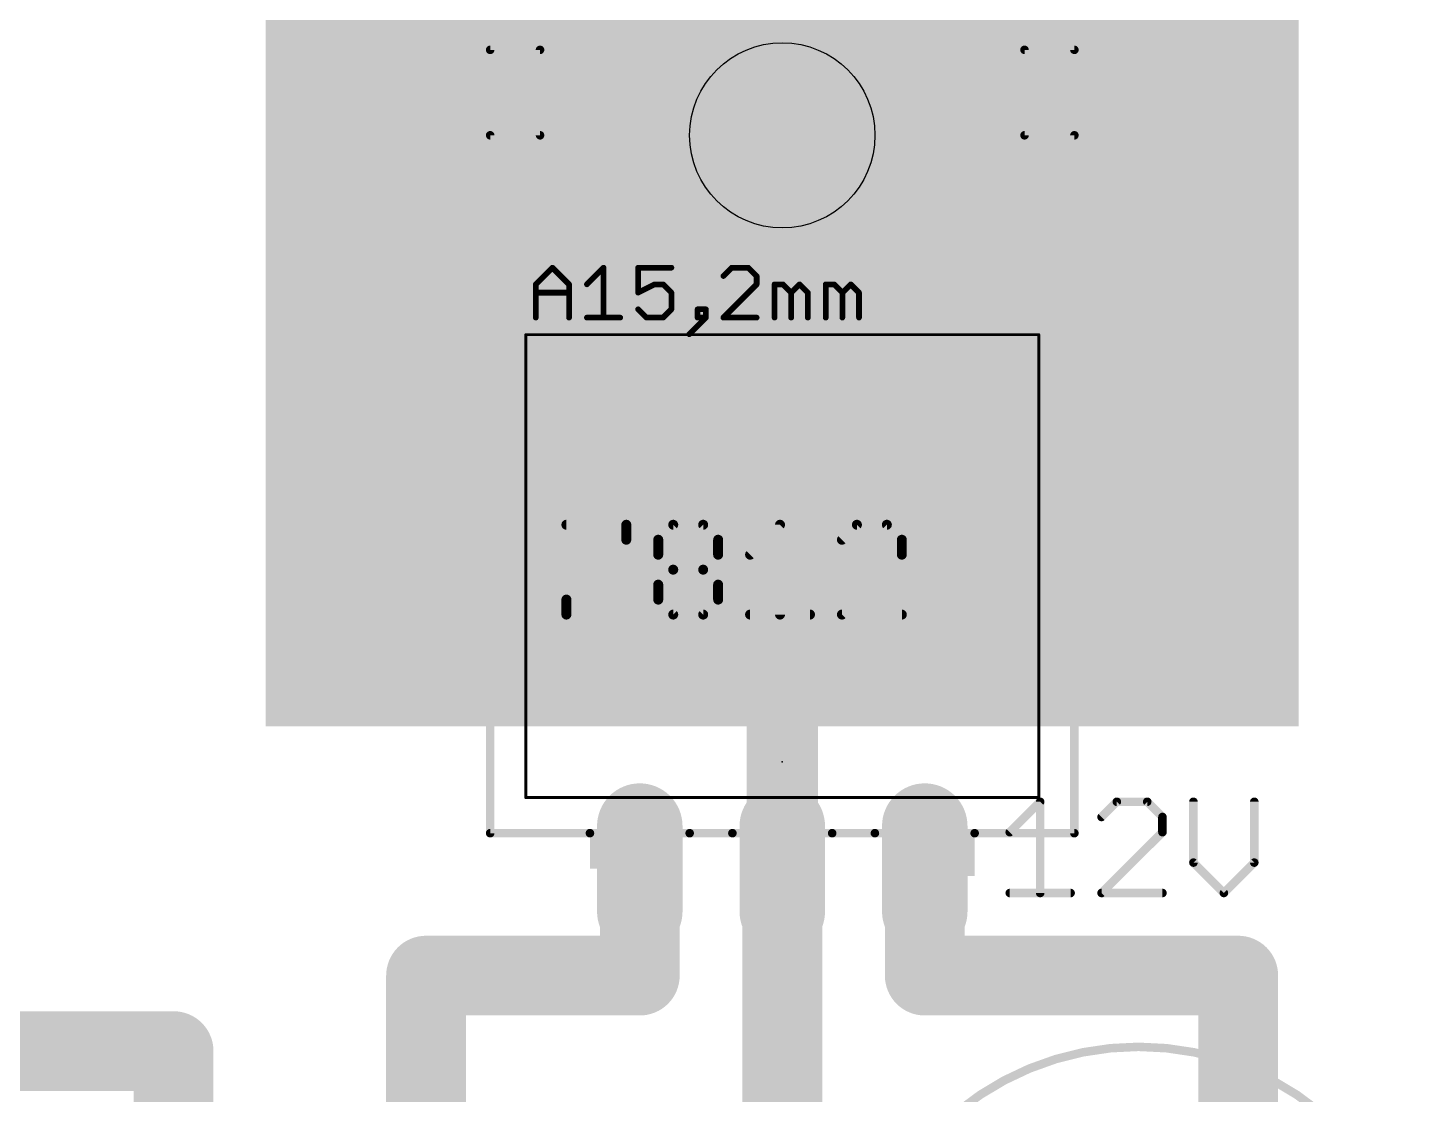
# Model space of a CAD drawing. Extents: x 0 to 165, y -10 to 137.
# Drawn here: x 39.89 to 64.66, y 76.62 to 95.64 of the extents above; entities that cross this region are included whole.
import ezdxf

# ---------------------------------------------------------------- set-up
doc = ezdxf.new("R2010")
doc.units = 0
for name, color, linetype in [('1', 14, 'CONTINUOUS'), ('16', 174, 'CONTINUOUS'), ('17', 94, 'CONTINUOUS'), ('20', 178, 'CONTINUOUS'), ('21', 251, 'CONTINUOUS'), ('23', 178, 'CONTINUOUS'), ('27', 251, 'CONTINUOUS'), ('51', 251, 'CONTINUOUS')]:
    doc.layers.add(name, color=color, linetype=linetype)

# ---------------------------------------------------------------- blocks, each defined once
blk = doc.blocks.new('RECT')
blk.add_solid([(-0.5, -0.5), (0.5, -0.5), (-0.5, 0.5), (0.5, 0.5)])
blk = doc.blocks.new('LONGP100')
at = {"const_width": 1}
blk.add_lwpolyline([(-0.5, 0), (0.5, 0)], dxfattribs=at)
at = {"const_width": 0.5}
for points in [[(-0.5, 0.25, 1), (-0.5, -0.25)], [(0.5, -0.25, 1), (0.5, 0.25)]]:
    blk.add_lwpolyline(points, format="xyb", dxfattribs=at)

msp = doc.modelspace()

# ---------------------------------------------------------------- linework, layer by layer
at = {"layer": '1'}
for points, const_width in [([(57.3947, 81.2979), (57.9371, 81.8402)], 0.1524), ([(57.9371, 81.8402), (57.9371, 80.2132)], 0.1524), ([(59.303, 81.8402), (59.0319, 81.569)], 0.1524), ([(59.8454, 81.8402), (59.303, 81.8402)], 0.1524), ([(60.1165, 81.569), (59.8454, 81.8402)], 0.1524), ([(60.669, 81.8402), (60.669, 80.7555)], 0.1524), ([(61.7537, 80.7555), (61.7537, 81.8402)], 0.1524), ([(60.1165, 81.2979), (60.1165, 81.569)], 0.1524), ([(50.8, 78.74), (50.8, 80.645)], 1.4224), ([(53.34, 74.94), (53.34, 80.645)], 1.4224), ([(55.88, 78.74), (55.88, 80.645)], 1.4224), ([(59.0319, 80.2132), (60.1165, 81.2979)], 0.1524), ([(60.669, 80.7555), (61.2114, 80.2132)], 0.1524), ([(61.2114, 80.2132), (61.7537, 80.7555)], 0.1524), ([(57.3947, 80.2132), (58.4794, 80.2132)], 0.1524), ([(60.1165, 80.2132), (59.0319, 80.2132)], 0.1524), ([(46.99, 69.85), (46.99, 78.74)], 1.4224), ([(46.99, 78.74), (50.8, 78.74)], 1.4224), ([(61.468, 78.74), (55.88, 78.74)], 1.4224), ([(61.468, 72.39), (61.468, 78.74)], 1.4224), ([(34.0868, 77.3938), (42.49, 77.3938)], 1.4224), ([(42.49, 77.3938), (42.49, 74.94)], 1.4224)]:
    msp.add_lwpolyline(points, dxfattribs=dict(at, const_width=const_width))
for points, const_width in [([(57.9752, 81.8402, 1), (57.899, 81.8402)], 0.0762), ([(57.964, 81.8132, 1), (57.9101, 81.8671)], 0.0762), ([(59.303, 81.8783, 1), (59.303, 81.8021)], 0.0762), ([(59.33, 81.8132, 1), (59.2761, 81.8671)], 0.0762), ([(59.8723, 81.8671, 1), (59.8184, 81.8132)], 0.0762), ([(59.8454, 81.8021, 1), (59.8454, 81.8783)], 0.0762), ([(60.7071, 81.8402, 1), (60.6309, 81.8402)], 0.0762), ([(61.7918, 81.8402, 1), (61.7156, 81.8402)], 0.0762), ([(59.0049, 81.596, 1), (59.0588, 81.5421)], 0.0762), ([(60.1546, 81.569, 1), (60.0784, 81.569)], 0.0762), ([(60.0896, 81.5421, 1), (60.1435, 81.596)], 0.0762), ([(51.1556, 80.645, 1), (50.4444, 80.645)], 0.7112), ([(53.6956, 80.645, 1), (52.9844, 80.645)], 0.7112), ([(56.2356, 80.645, 1), (55.5244, 80.645)], 0.7112), ([(57.3678, 81.3248, 1), (57.4217, 81.2709)], 0.0762), ([(60.0784, 81.2979, 1), (60.1546, 81.2979)], 0.0762), ([(60.1435, 81.2709, 1), (60.0896, 81.3248)], 0.0762), ([(60.696, 80.7825, 1), (60.6421, 80.7286)], 0.0762), ([(60.6309, 80.7555, 1), (60.7071, 80.7555)], 0.0762), ([(61.7156, 80.7555, 1), (61.7918, 80.7555)], 0.0762), ([(61.7806, 80.7286, 1), (61.7268, 80.7825)], 0.0762), ([(57.3947, 80.2513, 1), (57.3947, 80.1751)], 0.0762), ([(57.899, 80.2132, 1), (57.9752, 80.2132)], 0.0762), ([(58.4794, 80.1751, 1), (58.4794, 80.2513)], 0.0762), ([(59.0319, 80.2513, 1), (59.0319, 80.1751)], 0.0762), ([(59.0049, 80.2401, 1), (59.0588, 80.1863)], 0.0762), ([(60.1165, 80.1751, 1), (60.1165, 80.2513)], 0.0762), ([(61.1844, 80.2401, 1), (61.2383, 80.1863)], 0.0762), ([(61.1844, 80.1863, 1), (61.2383, 80.2401)], 0.0762), ([(47.3456, 78.74, 1), (46.6344, 78.74)], 0.7112), ([(46.99, 79.0956, 1), (46.99, 78.3844)], 0.7112), ([(50.8, 78.3844, 1), (50.8, 79.0956)], 0.7112), ([(55.88, 79.0956, 1), (55.88, 78.3844)], 0.7112), ([(61.8236, 78.74, 1), (61.1124, 78.74)], 0.7112), ([(61.468, 78.3844, 1), (61.468, 79.0956)], 0.7112), ([(50.4444, 78.74, 1), (51.1556, 78.74)], 0.7112), ([(55.5244, 78.74, 1), (56.2356, 78.74)], 0.7112), ([(42.8456, 77.3938, 1), (42.1344, 77.3938)], 0.7112), ([(42.49, 77.0382, 1), (42.49, 77.7494)], 0.7112)]:
    msp.add_lwpolyline(points, format="xyb", dxfattribs=dict(at, const_width=const_width))
at = {"layer": '16', "const_width": 1.27}
msp.add_lwpolyline([(53.34, 80.645), (53.34, 106.807)], dxfattribs=at)
at = {"layer": '16', "const_width": 0.635}
msp.add_lwpolyline([(53.0225, 80.645, 1), (53.6575, 80.645)], format="xyb", dxfattribs=at)
at = {"layer": '20'}
msp.add_circle((53.34, 93.726), 1.651, dxfattribs=at)
at = {"layer": '21'}
for points, const_width in [([(48.133, 95.25), (48.133, 97.155)], 0.1524), ([(58.547, 95.25), (58.547, 97.155)], 0.1524), ([(49.022, 95.25), (48.133, 95.25)], 0.1524), ([(49.022, 93.726), (49.022, 95.25)], 0.1524), ([(57.658, 93.726), (57.658, 95.25)], 0.1524), ([(57.658, 95.25), (58.547, 95.25)], 0.1524), ([(48.133, 81.28), (48.133, 93.726)], 0.1524), ([(48.133, 93.726), (49.022, 93.726)], 0.1524), ([(58.547, 93.726), (57.658, 93.726)], 0.1524), ([(58.547, 81.28), (58.547, 93.726)], 0.1524), ([(48.9458, 91.068), (49.2424, 91.3646)], 0.1016), ([(49.2424, 91.3646), (49.539, 91.068)], 0.1016), ([(49.8579, 91.068), (50.1545, 91.3646)], 0.1016), ([(50.1545, 91.3646), (50.1545, 90.4748)], 0.1016), ([(51.3632, 91.3646), (50.7701, 91.3646)], 0.1016), ([(50.7701, 91.3646), (50.7701, 90.9197)], 0.1016), ([(52.4386, 91.3646), (52.2903, 91.2163)], 0.1016), ([(52.7352, 91.3646), (52.4386, 91.3646)], 0.1016), ([(52.8835, 91.2163), (52.7352, 91.3646)], 0.1016), ([(52.8835, 91.068), (52.8835, 91.2163)], 0.1016), ([(48.9458, 90.4748), (48.9458, 91.068)], 0.1016), ([(48.9458, 90.9197), (49.539, 90.9197)], 0.1016), ([(49.539, 91.068), (49.539, 90.4748)], 0.1016), ([(50.7701, 90.9197), (51.0666, 91.068)], 0.1016), ([(51.0666, 91.068), (51.2149, 91.068)], 0.1016), ([(51.2149, 91.068), (51.3632, 90.9197)], 0.1016), ([(51.3632, 90.9197), (51.3632, 90.6231)], 0.1016), ([(52.2903, 90.4748), (52.8835, 91.068)], 0.1016), ([(53.2024, 90.4748), (53.2024, 91.068)], 0.1016), ([(53.2024, 91.068), (53.3507, 91.068)], 0.1016), ([(53.3507, 91.068), (53.499, 90.9197)], 0.1016), ([(53.499, 90.9197), (53.6473, 91.068)], 0.1016), ([(53.499, 90.9197), (53.499, 90.4748)], 0.1016), ([(53.6473, 91.068), (53.7956, 90.9197)], 0.1016), ([(53.7956, 90.9197), (53.7956, 90.4748)], 0.1016), ([(54.1145, 90.4748), (54.1145, 91.068)], 0.1016), ([(54.1145, 91.068), (54.2628, 91.068)], 0.1016), ([(54.2628, 91.068), (54.4111, 90.9197)], 0.1016), ([(54.4111, 90.9197), (54.5594, 91.068)], 0.1016), ([(54.4111, 90.9197), (54.4111, 90.4748)], 0.1016), ([(54.5594, 91.068), (54.7077, 90.9197)], 0.1016), ([(54.7077, 90.9197), (54.7077, 90.4748)], 0.1016), ([(50.9184, 90.4748), (50.7701, 90.6231)], 0.1016), ([(51.3632, 90.6231), (51.2149, 90.4748)], 0.1016), ([(51.9788, 90.6231), (51.8305, 90.6231)], 0.1016), ([(51.8305, 90.6231), (51.8305, 90.4748)], 0.1016), ([(51.9788, 90.4748), (51.9788, 90.6231)], 0.1016), ([(49.8579, 90.4748), (50.4511, 90.4748)], 0.1016), ([(51.2149, 90.4748), (50.9184, 90.4748)], 0.1016), ([(51.6822, 90.1782), (51.9788, 90.4748)], 0.1016), ([(51.8305, 90.4748), (51.9788, 90.4748)], 0.1016), ([(52.8835, 90.4748), (52.2903, 90.4748)], 0.1016), ([(57.912, 90.17), (48.768, 90.17)], 0.0508), ([(48.768, 81.915), (48.768, 90.17)], 0.0508), ([(57.912, 90.17), (57.912, 81.915)], 0.0508), ([(48.768, 81.915), (50.038, 81.915)], 0.0508), ([(52.578, 81.915), (51.562, 81.915)], 0.0508), ([(55.118, 81.915), (54.102, 81.915)], 0.0508), ([(57.912, 81.915), (56.642, 81.915)], 0.0508), ([(48.133, 81.28), (49.911, 81.28)], 0.1524), ([(51.689, 81.28), (52.451, 81.28)], 0.1524), ([(54.229, 81.28), (54.991, 81.28)], 0.1524), ([(56.769, 81.28), (58.547, 81.28)], 0.1524)]:
    msp.add_lwpolyline(points, dxfattribs=dict(at, const_width=const_width))
for points, const_width in [([(53.34, 91.9226, 1), (53.34, 95.5294, 1), (53.34, 91.9226)], 0.1524), ([(48.133, 95.2881, 1), (48.133, 95.2119)], 0.0762), ([(48.0949, 95.25, 1), (48.1711, 95.25)], 0.0762), ([(49.0601, 95.25, 1), (48.9839, 95.25)], 0.0762), ([(49.022, 95.2119, 1), (49.022, 95.2881)], 0.0762), ([(57.6961, 95.25, 1), (57.6199, 95.25)], 0.0762), ([(57.658, 95.2881, 1), (57.658, 95.2119)], 0.0762), ([(58.5089, 95.25, 1), (58.5851, 95.25)], 0.0762), ([(58.547, 95.2119, 1), (58.547, 95.2881)], 0.0762), ([(48.1711, 93.726, 1), (48.0949, 93.726)], 0.0762), ([(48.133, 93.7641, 1), (48.133, 93.6879)], 0.0762), ([(48.9839, 93.726, 1), (49.0601, 93.726)], 0.0762), ([(49.022, 93.6879, 1), (49.022, 93.7641)], 0.0762), ([(57.658, 93.7641, 1), (57.658, 93.6879)], 0.0762), ([(57.6199, 93.726, 1), (57.6961, 93.726)], 0.0762), ([(58.5851, 93.726, 1), (58.5089, 93.726)], 0.0762), ([(58.547, 93.6879, 1), (58.547, 93.7641)], 0.0762), ([(49.2603, 91.3825, 1), (49.2244, 91.3466)], 0.0508), ([(49.2603, 91.3466, 1), (49.2244, 91.3825)], 0.0508), ([(50.1799, 91.3646, 1), (50.1291, 91.3646)], 0.0508), ([(50.1725, 91.3466, 1), (50.1366, 91.3825)], 0.0508), ([(50.7701, 91.39, 1), (50.7701, 91.3392)], 0.0508), ([(50.7955, 91.3646, 1), (50.7447, 91.3646)], 0.0508), ([(51.3632, 91.3392, 1), (51.3632, 91.39)], 0.0508), ([(52.4386, 91.39, 1), (52.4386, 91.3392)], 0.0508), ([(52.4565, 91.3466, 1), (52.4206, 91.3825)], 0.0508), ([(52.7531, 91.3825, 1), (52.7172, 91.3466)], 0.0508), ([(52.7352, 91.3392, 1), (52.7352, 91.39)], 0.0508), ([(52.2723, 91.2342, 1), (52.3082, 91.1983)], 0.0508), ([(52.9089, 91.2163, 1), (52.8581, 91.2163)], 0.0508), ([(52.8655, 91.1983, 1), (52.9014, 91.2342)], 0.0508), ([(48.9712, 91.068, 1), (48.9204, 91.068)], 0.0508), ([(48.9278, 91.0859, 1), (48.9638, 91.05)], 0.0508), ([(48.9458, 90.9451, 1), (48.9458, 90.8943)], 0.0508), ([(49.5644, 91.068, 1), (49.5136, 91.068)], 0.0508), ([(49.521, 91.05, 1), (49.5569, 91.0859)], 0.0508), ([(49.539, 90.8943, 1), (49.539, 90.9451)], 0.0508), ([(49.84, 91.0859, 1), (49.8759, 91.05)], 0.0508), ([(50.7587, 90.9424, 1), (50.7814, 90.897)], 0.0508), ([(50.7447, 90.9197, 1), (50.7955, 90.9197)], 0.0508), ([(51.0666, 91.0934, 1), (51.0666, 91.0426)], 0.0508), ([(51.078, 91.0453, 1), (51.0553, 91.0907)], 0.0508), ([(51.2329, 91.0859, 1), (51.197, 91.05)], 0.0508), ([(51.2149, 91.0426, 1), (51.2149, 91.0934)], 0.0508), ([(51.3886, 90.9197, 1), (51.3378, 90.9197)], 0.0508), ([(51.3453, 90.9017, 1), (51.3812, 90.9376)], 0.0508), ([(52.8581, 91.068, 1), (52.9089, 91.068)], 0.0508), ([(52.9014, 91.05, 1), (52.8655, 91.0859)], 0.0508), ([(53.2278, 91.068, 1), (53.177, 91.068)], 0.0508), ([(53.2024, 91.0934, 1), (53.2024, 91.0426)], 0.0508), ([(53.3687, 91.0859, 1), (53.3327, 91.05)], 0.0508), ([(53.3507, 91.0426, 1), (53.3507, 91.0934)], 0.0508), ([(53.5244, 90.9197, 1), (53.4736, 90.9197)], 0.0508), ([(53.481, 90.9376, 1), (53.517, 90.9017)], 0.0508), ([(53.481, 90.9017, 1), (53.517, 90.9376)], 0.0508), ([(53.6653, 91.0859, 1), (53.6293, 91.05)], 0.0508), ([(53.6653, 91.05, 1), (53.6293, 91.0859)], 0.0508), ([(53.821, 90.9197, 1), (53.7702, 90.9197)], 0.0508), ([(53.7776, 90.9017, 1), (53.8135, 90.9376)], 0.0508), ([(54.1399, 91.068, 1), (54.0891, 91.068)], 0.0508), ([(54.1145, 91.0934, 1), (54.1145, 91.0426)], 0.0508), ([(54.2808, 91.0859, 1), (54.2449, 91.05)], 0.0508), ([(54.2628, 91.0426, 1), (54.2628, 91.0934)], 0.0508), ([(54.4365, 90.9197, 1), (54.3857, 90.9197)], 0.0508), ([(54.3932, 90.9376, 1), (54.4291, 90.9017)], 0.0508), ([(54.3932, 90.9017, 1), (54.4291, 90.9376)], 0.0508), ([(54.5774, 91.0859, 1), (54.5415, 91.05)], 0.0508), ([(54.5774, 91.05, 1), (54.5415, 91.0859)], 0.0508), ([(54.7331, 90.9197, 1), (54.6823, 90.9197)], 0.0508), ([(54.6898, 90.9017, 1), (54.7257, 90.9376)], 0.0508), ([(50.788, 90.6411, 1), (50.7521, 90.6051)], 0.0508), ([(51.3378, 90.6231, 1), (51.3886, 90.6231)], 0.0508), ([(51.3812, 90.6051, 1), (51.3453, 90.6411)], 0.0508), ([(51.8305, 90.6485, 1), (51.8305, 90.5977)], 0.0508), ([(51.8559, 90.6231, 1), (51.8051, 90.6231)], 0.0508), ([(52.0042, 90.6231, 1), (51.9534, 90.6231)], 0.0508), ([(51.9788, 90.5977, 1), (51.9788, 90.6485)], 0.0508), ([(48.9204, 90.4748, 1), (48.9712, 90.4748)], 0.0508), ([(49.5136, 90.4748, 1), (49.5644, 90.4748)], 0.0508), ([(49.8579, 90.5002, 1), (49.8579, 90.4494)], 0.0508), ([(50.1291, 90.4748, 1), (50.1799, 90.4748)], 0.0508), ([(50.4511, 90.4494, 1), (50.4511, 90.5002)], 0.0508), ([(50.9184, 90.5002, 1), (50.9184, 90.4494)], 0.0508), ([(50.9004, 90.4568, 1), (50.9363, 90.4928)], 0.0508), ([(51.197, 90.4928, 1), (51.2329, 90.4568)], 0.0508), ([(51.2149, 90.4494, 1), (51.2149, 90.5002)], 0.0508), ([(51.8305, 90.5002, 1), (51.8305, 90.4494)], 0.0508), ([(51.8051, 90.4748, 1), (51.8559, 90.4748)], 0.0508), ([(51.9534, 90.4748, 1), (52.0042, 90.4748)], 0.0508), ([(51.9967, 90.4568, 1), (51.9608, 90.4928)], 0.0508), ([(51.9788, 90.4494, 1), (51.9788, 90.5002)], 0.0508), ([(52.2723, 90.4928, 1), (52.3082, 90.4568)], 0.0508), ([(52.2903, 90.5002, 1), (52.2903, 90.4494)], 0.0508), ([(52.8835, 90.4494, 1), (52.8835, 90.5002)], 0.0508), ([(53.177, 90.4748, 1), (53.2278, 90.4748)], 0.0508), ([(53.4736, 90.4748, 1), (53.5244, 90.4748)], 0.0508), ([(53.7702, 90.4748, 1), (53.821, 90.4748)], 0.0508), ([(54.0891, 90.4748, 1), (54.1399, 90.4748)], 0.0508), ([(54.3857, 90.4748, 1), (54.4365, 90.4748)], 0.0508), ([(54.6823, 90.4748, 1), (54.7331, 90.4748)], 0.0508), ([(48.768, 90.1827, 1), (48.768, 90.1573)], 0.0254), ([(48.7807, 90.17, 1), (48.7553, 90.17)], 0.0254), ([(51.6642, 90.1962, 1), (51.7002, 90.1603)], 0.0508), ([(57.9247, 90.17, 1), (57.8993, 90.17)], 0.0254), ([(57.912, 90.1573, 1), (57.912, 90.1827)], 0.0254), ([(48.768, 81.9277, 1), (48.768, 81.9023)], 0.0254), ([(48.7553, 81.915, 1), (48.7807, 81.915)], 0.0254), ([(50.038, 81.9023, 1), (50.038, 81.9277)], 0.0254), ([(51.562, 81.9277, 1), (51.562, 81.9023)], 0.0254), ([(52.578, 81.9023, 1), (52.578, 81.9277)], 0.0254), ([(54.102, 81.9277, 1), (54.102, 81.9023)], 0.0254), ([(55.118, 81.9023, 1), (55.118, 81.9277)], 0.0254), ([(56.642, 81.9277, 1), (56.642, 81.9023)], 0.0254), ([(57.8993, 81.915, 1), (57.9247, 81.915)], 0.0254), ([(57.912, 81.9023, 1), (57.912, 81.9277)], 0.0254), ([(48.133, 81.3181, 1), (48.133, 81.2419)], 0.0762), ([(48.0949, 81.28, 1), (48.1711, 81.28)], 0.0762), ([(49.911, 81.2419, 1), (49.911, 81.3181)], 0.0762), ([(51.689, 81.3181, 1), (51.689, 81.2419)], 0.0762), ([(52.451, 81.2419, 1), (52.451, 81.3181)], 0.0762), ([(54.229, 81.3181, 1), (54.229, 81.2419)], 0.0762), ([(54.991, 81.2419, 1), (54.991, 81.3181)], 0.0762), ([(56.769, 81.3181, 1), (56.769, 81.2419)], 0.0762), ([(58.5089, 81.28, 1), (58.5851, 81.28)], 0.0762), ([(58.547, 81.2419, 1), (58.547, 81.3181)], 0.0762), ([(59.69, 67.31, 1), (59.69, 77.47, 1), (59.69, 67.31)], 0.1524)]:
    msp.add_lwpolyline(points, format="xyb", dxfattribs=dict(at, const_width=const_width))
at = {"layer": '23'}
msp.add_point((53.34, 82.55), dxfattribs=at)
at = {"layer": '27', "const_width": 0.1778}
for points in [[(49.4919, 86.7805), (50.5596, 86.7805)], [(50.5596, 86.7805), (50.5596, 86.5135)], [(51.1291, 86.5135), (51.396, 86.7805)], [(51.396, 86.7805), (51.9298, 86.7805)], [(51.9298, 86.7805), (52.1968, 86.5135)], [(52.7662, 86.2466), (53.3001, 86.7805)], [(53.3001, 86.7805), (53.3001, 85.1789)], [(54.6703, 86.7805), (54.4034, 86.5135)], [(55.2042, 86.7805), (54.6703, 86.7805)], [(55.4711, 86.5135), (55.2042, 86.7805)], [(50.5596, 86.5135), (49.4919, 85.4458)], [(51.1291, 86.2466), (51.1291, 86.5135)], [(52.1968, 86.5135), (52.1968, 86.2466)], [(55.4711, 86.2466), (55.4711, 86.5135)], [(51.396, 85.9797), (51.1291, 86.2466)], [(52.1968, 86.2466), (51.9298, 85.9797)], [(54.4034, 85.1789), (55.4711, 86.2466)], [(51.1291, 85.7128), (51.396, 85.9797)], [(51.396, 85.9797), (51.9298, 85.9797)], [(51.9298, 85.9797), (52.1968, 85.7128)], [(51.1291, 85.4458), (51.1291, 85.7128)], [(52.1968, 85.7128), (52.1968, 85.4458)], [(49.4919, 85.4458), (49.4919, 85.1789)], [(51.396, 85.1789), (51.1291, 85.4458)], [(52.1968, 85.4458), (51.9298, 85.1789)], [(51.9298, 85.1789), (51.396, 85.1789)], [(52.7662, 85.1789), (53.8339, 85.1789)], [(55.4711, 85.1789), (54.4034, 85.1789)]]:
    msp.add_lwpolyline(points, dxfattribs=at)
at = {"layer": '27', "const_width": 0.0889}
for points in [[(49.4919, 86.8249, 1), (49.4919, 86.736)], [(50.6041, 86.7805, 1), (50.5152, 86.7805)], [(50.5596, 86.736, 1), (50.5596, 86.8249)], [(51.396, 86.8249, 1), (51.396, 86.736)], [(51.4274, 86.749, 1), (51.3646, 86.8119)], [(51.9613, 86.8119, 1), (51.8984, 86.749)], [(51.9298, 86.736, 1), (51.9298, 86.8249)], [(53.3445, 86.7805, 1), (53.2556, 86.7805)], [(53.3315, 86.749, 1), (53.2686, 86.8119)], [(54.6703, 86.8249, 1), (54.6703, 86.736)], [(54.7017, 86.749, 1), (54.6389, 86.8119)], [(55.2356, 86.8119, 1), (55.1727, 86.749)], [(55.2042, 86.736, 1), (55.2042, 86.8249)], [(50.5152, 86.5135, 1), (50.6041, 86.5135)], [(50.591, 86.4821, 1), (50.5282, 86.545)], [(51.0976, 86.545, 1), (51.1605, 86.4821)], [(51.1735, 86.5135, 1), (51.0846, 86.5135)], [(52.2412, 86.5135, 1), (52.1523, 86.5135)], [(52.1653, 86.4821, 1), (52.2282, 86.545)], [(54.3719, 86.545, 1), (54.4348, 86.4821)], [(55.5155, 86.5135, 1), (55.4266, 86.5135)], [(55.4397, 86.4821, 1), (55.5025, 86.545)], [(51.1605, 86.278, 1), (51.0976, 86.2152)], [(51.0846, 86.2466, 1), (51.1735, 86.2466)], [(52.1523, 86.2466, 1), (52.2412, 86.2466)], [(52.2282, 86.2152, 1), (52.1653, 86.278)], [(52.7348, 86.278, 1), (52.7976, 86.2152)], [(55.4266, 86.2466, 1), (55.5155, 86.2466)], [(55.5025, 86.2152, 1), (55.4397, 86.278)], [(51.396, 86.0241, 1), (51.396, 85.9352)], [(51.4274, 85.9483, 1), (51.3646, 86.0111)], [(51.3646, 85.9483, 1), (51.4274, 86.0111)], [(51.9613, 86.0111, 1), (51.8984, 85.9483)], [(51.8984, 86.0111, 1), (51.9613, 85.9483)], [(51.9298, 85.9352, 1), (51.9298, 86.0241)], [(51.0976, 85.7442, 1), (51.1605, 85.6813)], [(51.1735, 85.7128, 1), (51.0846, 85.7128)], [(52.2412, 85.7128, 1), (52.1523, 85.7128)], [(52.1653, 85.6813, 1), (52.2282, 85.7442)], [(49.4605, 85.4773, 1), (49.5233, 85.4144)], [(49.5363, 85.4458, 1), (49.4475, 85.4458)], [(51.1605, 85.4773, 1), (51.0976, 85.4144)], [(51.0846, 85.4458, 1), (51.1735, 85.4458)], [(52.1523, 85.4458, 1), (52.2412, 85.4458)], [(52.2282, 85.4144, 1), (52.1653, 85.4773)], [(49.4475, 85.1789, 1), (49.5363, 85.1789)], [(51.396, 85.2233, 1), (51.396, 85.1345)], [(51.3646, 85.1475, 1), (51.4274, 85.2103)], [(51.8984, 85.2103, 1), (51.9613, 85.1475)], [(51.9298, 85.1345, 1), (51.9298, 85.2233)], [(52.7662, 85.2233, 1), (52.7662, 85.1345)], [(53.2556, 85.1789, 1), (53.3445, 85.1789)], [(53.8339, 85.1345, 1), (53.8339, 85.2233)], [(54.3719, 85.2103, 1), (54.4348, 85.1475)], [(54.4034, 85.2233, 1), (54.4034, 85.1345)], [(55.4711, 85.1345, 1), (55.4711, 85.2233)]]:
    msp.add_lwpolyline(points, format="xyb", dxfattribs=at)
at = {"layer": '51'}
for points, const_width in [([(50.038, 81.915), (51.689, 81.915)], 0.0508), ([(54.102, 81.915), (52.578, 81.915)], 0.0508), ([(56.642, 81.915), (55.118, 81.915)], 0.0508), ([(49.911, 81.28), (51.689, 81.28)], 0.1524), ([(52.451, 81.28), (54.229, 81.28)], 0.1524), ([(54.991, 81.28), (56.769, 81.28)], 0.1524)]:
    msp.add_lwpolyline(points, dxfattribs=dict(at, const_width=const_width))
for points, const_width in [([(50.038, 81.9277, 1), (50.038, 81.9023)], 0.0254), ([(51.689, 81.9023, 1), (51.689, 81.9277)], 0.0254), ([(52.578, 81.9277, 1), (52.578, 81.9023)], 0.0254), ([(54.102, 81.9023, 1), (54.102, 81.9277)], 0.0254), ([(55.118, 81.9277, 1), (55.118, 81.9023)], 0.0254), ([(56.642, 81.9023, 1), (56.642, 81.9277)], 0.0254), ([(49.911, 81.3181, 1), (49.911, 81.2419)], 0.0762), ([(51.689, 81.2419, 1), (51.689, 81.3181)], 0.0762), ([(52.451, 81.3181, 1), (52.451, 81.2419)], 0.0762), ([(54.229, 81.2419, 1), (54.229, 81.3181)], 0.0762), ([(54.991, 81.3181, 1), (54.991, 81.2419)], 0.0762), ([(56.769, 81.2419, 1), (56.769, 81.3181)], 0.0762)]:
    msp.add_lwpolyline(points, format="xyb", dxfattribs=dict(at, const_width=const_width))

# ---------------------------------------------------------------- block references
at = {"layer": '1', "xscale": 18.415, "yscale": 15.5575}
msp.add_blockref('RECT', (53.34, 90.9638), dxfattribs=at)
at = {"layer": '17', "xscale": 1.524, "yscale": 1.524, "rotation": 90}
for p in [(50.8, 80.645), (50.8, 80.645), (53.34, 80.645), (53.34, 80.645), (55.88, 80.645), (55.88, 80.645)]:
    msp.add_blockref('LONGP100', p, dxfattribs=at)
at = {"layer": '51'}
for p, xscale, yscale in [((50.6095, 80.9625), 1.397, 0.635), ((53.34, 80.899), 1.524, 0.762), ((56.0705, 80.899), 1.397, 0.762)]:
    msp.add_blockref('RECT', p, dxfattribs=dict(at, xscale=xscale, yscale=yscale))

doc.saveas('drawing.dxf')
